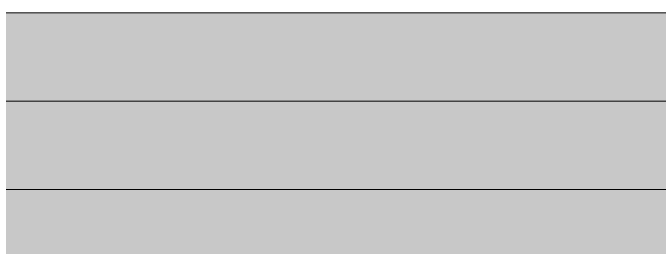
# Model space of a CAD drawing. Header units: inches. Extents: x 1750 to 8392, y -297 to 660.
# Drawn here: x 2282.247 to 2285.706, y 137.893 to 139.148 of the extents above; entities that cross this region are included whole.
import ezdxf

# ---------------------------------------------------------------- set-up
doc = ezdxf.new("R2010")
doc.units = ezdxf.units.IN
doc.header["$MEASUREMENT"] = 0
for name, color, linetype, lineweight in [('A-DOOR-3', 31, 'Continuous', 9), ('A-DOOR-FRAM', 31, 'Continuous', 9), ('A-FLOR-HRAL', 11, 'Continuous', 9)]:
    doc.layers.add(name, color=color, linetype=linetype, lineweight=lineweight)

# ---------------------------------------------------------------- blocks, each defined once
blk = doc.blocks.new('Door-Inswing-Andersen-400_Series-Single - 3_ 0-1_8_ x custom height - _1st _ 2nd floor-2652130-BUILDING ELEVATION - EAST')
at = {"layer": 'A-DOOR-FRAM'}
blk.add_hatch(color=256, dxfattribs=at).paths.add_polyline_path([(2262.045, 137), (2291.1862, 137), (2291.1725, 138.2019), (2255.0612, 138.2019), (2255.0612, 137), (2257.8552, 137)], flags=0)
blk = doc.blocks.new('Railing - Railing-2567109-BUILDING ELEVATION - EAST')
at = {"layer": 'A-FLOR-HRAL'}
h = blk.add_hatch(color=256, dxfattribs=at)
h.paths.add_polyline_path([(2253.6654, 138.6752), (2295.5522, 138.6752), (2295.5522, 139.1484), (2249.4892, 139.1484), (2249.4892, 138.6752), (2250.4151, 138.6752)], flags=0)
h.paths.add_polyline_path([(2328.247, 138.6752), (2327.7737, 139.1484), (2327.7737, 138.6752)], flags=0)
h.paths.add_polyline_path([(2218.4917, 138.6752), (2248.3081, 138.6752), (2248.3081, 139.1484), (2218.4487, 139.1484), (2217.9755, 138.6752)], flags=0)
h.paths.add_polyline_path([(2326.5926, 138.6752), (2326.5926, 139.1484), (2296.7333, 139.1484), (2296.7333, 138.6752), (2324.8919, 138.6752)], flags=0)
h = blk.add_hatch(color=256, dxfattribs=at)
h.paths.add_polyline_path([(2253.6654, 138.2019), (2295.5522, 138.2019), (2295.5522, 138.6752), (2249.4892, 138.6752), (2249.4892, 138.2019), (2251.7277, 138.2019)], flags=0)
h.paths.add_polyline_path([(2218.4917, 138.2019), (2248.3081, 138.2019), (2248.3081, 138.6752), (2217.9755, 138.6752), (2218.4487, 138.2019)], flags=0)
h.paths.add_polyline_path([(2327.7737, 138.2019), (2328.247, 138.6752), (2327.7737, 138.6752)], flags=0)
h.paths.add_polyline_path([(2326.5926, 138.2019), (2326.5926, 138.6752), (2296.7333, 138.6752), (2296.7333, 138.2019), (2324.8919, 138.2019)], flags=0)
for p, q in [((2249.4892, 139.1484), (2295.5522, 139.1484)), ((2295.5522, 138.6752), (2249.4892, 138.6752)), ((2295.5522, 138.2019), (2249.4892, 138.2019))]:
    blk.add_line(p, q, dxfattribs=at)

msp = doc.modelspace()

# ---------------------------------------------------------------- block references
at = {"layer": 'A-DOOR-3'}
msp.add_blockref('Door-Inswing-Andersen-400_Series-Single - 3_ 0-1_8_ x custom height - _1st _ 2nd floor-2652130-BUILDING ELEVATION - EAST', (0, 0), dxfattribs=at)
at = {"layer": 'A-FLOR-HRAL'}
msp.add_blockref('Railing - Railing-2567109-BUILDING ELEVATION - EAST', (0, 0), dxfattribs=at)

doc.saveas('drawing.dxf')
